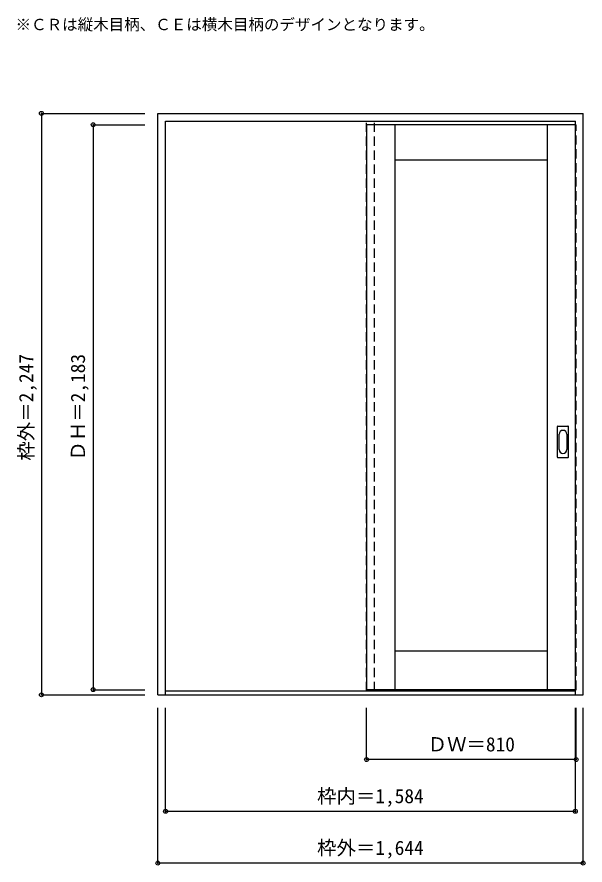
# Model space of a CAD drawing. Units: millimetres, scale not verified. Extents: x -1396 to 800, y -1366 to 1911.
import ezdxf
from ezdxf.enums import TextEntityAlignment as Align

# ---------------------------------------------------------------- set-up
doc = ezdxf.new("R2010")
doc.units = ezdxf.units.MM
doc.header["$LTSCALE"] = 30
doc.header["$PDMODE"] = 32
doc.header["$PDSIZE"] = 15
doc.linetypes.add('DASHED1', pattern=[1.8, 1.2, -0.6])
for name, color, linetype in [('0-0', 3, 'Continuous'), ('0-1_寸法', 7, 'Continuous'), ('0-2_文字', 7, 'Continuous')]:
    doc.layers.add(name, color=color, linetype=linetype)
doc.styles.add('ＭＳ ゴシック', font='')
doc.styles.get('ＭＳ ゴシック').set_extended_font_data('MS Gothic')

msp = doc.modelspace()

# ---------------------------------------------------------------- linework, layer by layer
at = {"layer": '0-0'}
for p, q in [((-851.7, -708.35), (-851.7, 1538.65)), ((-851.7, 1538.65), (792.3, 1538.65)), ((-821.7, -708.35), (-821.7, 1508.65)), ((-821.7, 1508.65), (762.3, 1508.65)), ((762.3, -708.35), (762.3, 1508.65)), ((792.3, -708.35), (792.3, 1538.65)), ((65.3, -688.35), (65.3, 1494.65)), ((655.3, -688.35), (655.3, 1494.65)), ((65.3, 1359.65), (655.3, 1359.65)), ((693.3, 209.65), (693.3, 328.65)), ((694.8, 330.15), (733.8, 330.15)), ((735.3, 209.65), (735.3, 328.65)), ((733.8, 208.15), (694.8, 208.15)), ((65.3, -538.35), (655.3, -538.35)), ((-851.7, -708.35), (792.3, -708.35)), ((-821.7, -693.35), (762.3, -693.35)), ((762.3, -688.35), (-44.7, -688.35))]:
    msp.add_line(p, q, dxfattribs=at)
at = {"layer": '0-0', "color": 4, "linetype": 'DASHED1'}
for p, q in [((-44.7, -693.35), (-44.7, 1508.65)), ((-14.7, -693.35), (-14.7, 1508.65)), ((-44.7, 1494.65), (-44.7, 1490.65)), ((762.3, 1494.65), (765.3, 1494.65)), ((765.3, -688.35), (765.3, 1494.65)), ((762.3, -688.35), (765.3, -688.35))]:
    msp.add_line(p, q, dxfattribs=at)
at = {"layer": '0-0', "color": 7}
for p, q in [((699.3, 239.55), (699.3, 298.75)), ((729.3, 298.75), (729.3, 239.55))]:
    msp.add_line(p, q, dxfattribs=at)
at = {"layer": '0-0'}
msp.add_lwpolyline([(762.3, 1494.65), (-44.7, 1494.65), (-44.7, -688.35)], dxfattribs=at)
for centre, start, end in [((694.8, 328.65), 90, 180), ((733.8, 328.65), 0, 90), ((694.8, 209.65), 180, 270), ((733.8, 209.65), 270, 0)]:
    msp.add_arc(centre, 1.5, start, end, dxfattribs=at)
at = {"layer": '0-0', "color": 7}
for centre, start, end in [((714.3, 298.75), 0, 180), ((714.3, 239.55), 180, 0)]:
    msp.add_arc(centre, 15, start, end, dxfattribs=at)
at = {"layer": '0-1_寸法', "color": 4}
for p, q in [((-1301.7, 1538.65), (-901.7, 1538.65)), ((-1301.7, 1538.65), (-1301.7, -708.35)), ((-1101.7, 1494.65), (-901.7, 1494.65)), ((-1101.7, 1494.65), (-1101.7, -688.35)), ((-1301.7, -708.35), (-901.7, -708.35)), ((-1101.7, -688.35), (-901.7, -688.35)), ((-44.7, -958.35), (-44.7, -758.35)), ((762.3, -1158.35), (762.3, -758.35)), ((765.3, -958.35), (765.3, -758.35)), ((792.3, -1358.35), (792.3, -758.35)), ((765.3, -958.35), (-44.7, -958.35))]:
    msp.add_line(p, q, dxfattribs=at)
for points in [[(792.3, -1358.35), (-851.7, -1358.35), (-851.7, -758.35)], [(762.3, -1158.35), (-821.7, -1158.35), (-821.7, -758.35)]]:
    msp.add_lwpolyline(points, dxfattribs=at)
at = {"layer": '0-1_寸法'}
for p in [(-1301.7, 1538.65), (-1101.7, 1494.65), (-1101.7, -688.35), (-1301.7, -708.35), (-44.7, -958.35), (765.3, -958.35), (-821.7, -1158.35), (762.3, -1158.35), (-851.7, -1358.35), (792.3, -1358.35)]:
    msp.add_point(p, dxfattribs=at)

# ---------------------------------------------------------------- texts
at = {"layer": '0-1_寸法', "style": 'ＭＳ ゴシック'}
for s, p in [('枠外＝2,247', (-1316.7, 196.9)), ('ＤＨ＝2,183', (-1116.7, 196.9))]:
    msp.add_text(s, height=54.99, rotation=90, dxfattribs=at).set_placement(p, align=Align.BOTTOM_LEFT)
for s, p in [('ＤＷ＝810', (191.55, -943.35)), ('枠内＝1,584', (-235.95, -1143.35)), ('枠外＝1,644', (-235.95, -1343.35))]:
    msp.add_text(s, height=54.99, dxfattribs=at).set_placement(p, align=Align.BOTTOM_LEFT)
at = {"layer": '0-2_文字', "style": 'ＭＳ ゴシック'}
msp.add_text('※ＣＲは縦木目柄、ＣＥは横木目柄のデザインとなります。', height=43.99, dxfattribs=at).set_placement((-1401.7, 1846.78), align=Align.BOTTOM_LEFT)

doc.saveas('drawing.dxf')
